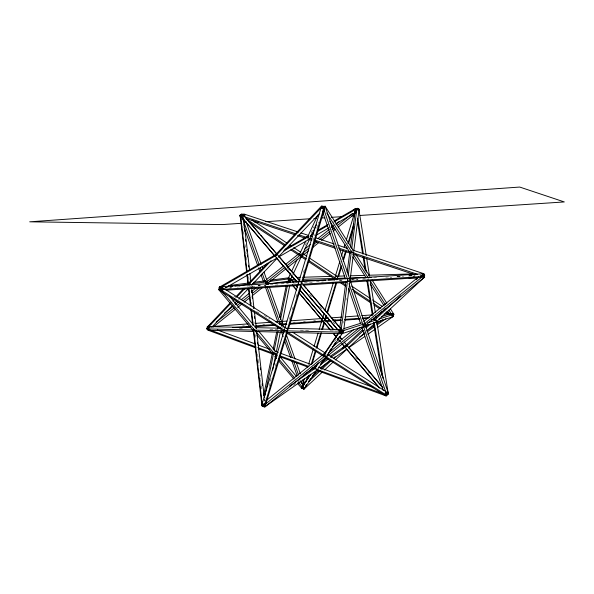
<?xml version="1.0" encoding="UTF-8"?>
<svg xmlns="http://www.w3.org/2000/svg" width="594" height="594" viewBox="0 0 594 594"><rect width="100%" height="100%" fill="white"/><g stroke="black" fill="none" stroke-linecap="round" stroke-linejoin="round"><path stroke-width="0.45" stroke-dasharray="2.97 2.23" d="M342.99 323.203L343.228 321.369M345.96 300.215L346.198 298.381M269.394 386.256L271.22 377.19M264.486 400.831L265.221 397.2M275.274 366.401L276.336 362.86M289.382 319.475L290.444 315.934M292.307 309.734L293.369 306.192M296.035 297.334L297.097 293.792M303.489 272.542L304.551 269M313.068 240.667L314.931 234.474M316.795 228.274L318.659 222.074M305.242 245.285L306.415 242.79M311.093 232.811L314.211 226.158M334.615 341.587L336.701 338.535M258.472 285.996L259.912 284.838M264.419 286.033L265.867 284.875M293.362 385.283L299.413 381.029M225.163 288.127L226.76 287.199M249.799 286.575L254.366 285.937M258.026 285.424L259.853 285.172M229.871 288.083L231.705 287.838M237.221 287.08L240.897 286.583M225.148 288.031L230.643 287.296M242.493 325.972L244.342 325.839M262.83 324.487L264.679 324.354M293.332 322.267L295.181 322.126M303.497 321.525L305.346 321.391M313.662 320.782L315.511 320.649M333.999 319.297L335.848 319.164M364.501 317.077L366.35 316.944M228.898 288.112L231.682 287.934M252.056 286.62L254.833 286.442M264.092 285.84L265.949 285.721M275.208 285.127L277.985 284.949M309.474 282.915L312.258 282.737M321.517 282.135L323.374 282.016M355.784 279.923L357.64 279.804M366.899 279.21L368.755 279.091M390.05 277.717L391.906 277.591M413.209 276.217L415.058 276.099M224.888 287.459L226.737 287.34M247.082 286.033L249.859 285.855L250.126 288.654M258.182 285.313L260.952 285.135M270.203 284.541L272.973 284.363M281.296 283.828L284.073 283.65M293.317 283.056L296.094 282.878M304.41 282.343L307.187 282.165M316.431 281.571L319.208 281.393M339.553 280.078L342.322 279.9M351.574 279.306L353.423 279.187M362.667 278.593L365.444 278.415M373.767 277.881L376.537 277.702M385.788 277.108L388.558 276.93M396.881 276.396L399.658 276.217M411.679 275.445L407.974 275.683L414.523 275.475M397.49 276.299L400.267 276.225M408.59 275.987L415.072 275.802M397.111 276.648L403.586 276.47M412.837 276.203L414.686 276.151M351.514 279.462L357.996 279.284M362.622 279.165L369.097 278.987M239.367 328.734L243.065 328.824M269.884 329.455L278.2 329.648M300.393 330.167L310.565 330.405M329.982 330.865L337.377 331.036M233.954 296.146L239.427 299.628M264.441 315.54L269.914 319.023M280.858 325.987L283.984 327.977M256.593 311.56L259.727 313.55M340.392 279.893L341.936 280.917M338.951 279.7L340.496 280.724M287.325 268.488L289.731 271.295M309.556 294.453L311.961 297.267M319.772 306.393L322.178 309.199M332.989 321.829L334.793 323.938M355.539 357.588L357.328 359.704M368.08 372.386L369.275 373.789M264.545 399.368L264.753 401.21M242.931 226.166L243.146 228.007M243.57 231.682L243.889 234.437M245.047 244.55L245.367 247.304M245.894 251.901L246.109 253.735M246.532 257.41L246.844 260.165M248.752 276.707L249.072 279.462M251.715 302.443L251.923 304.277M253.935 321.74L254.143 323.574M255.413 334.6L255.732 337.362M257.633 353.898L258.271 359.415M258.375 360.335L259.014 365.845M259.86 373.195L260.491 378.712M260.595 379.633L261.234 385.142M261.338 386.063L261.761 389.738"/><path stroke-width="0.89" d="M376.202 322.007L424.458 277.16L424.51 275.453L423.062 274.458M347.817 278.601L341.119 329.989L339.263 331.756L341.684 333.323L343.547 331.563L353.593 252.554M353.831 250.713L359.088 209.37L357.714 208.42M348.299 274.933L351.403 251.076M351.767 248.322L356.905 208.865M339.553 331.615L341.402 331.66L341.639 329.819M341.684 333.323L342.04 330.561M339.746 328.081L345.946 281.237M347.156 272.059L349.829 251.849M350.438 247.26L355.175 211.442M322.512 371.911L304.165 388.966L302.094 387.682L302.383 385.9L304.418 383.999M322.936 209.972L324.205 208.628L324.495 207.009L323.329 206.215M262.318 401.804L261.568 405.427L263.907 406.845L265.548 405.294L266.097 402.569M272.683 369.943L275.972 353.623M276.344 351.811L280.368 331.868M281.645 325.527L289.694 285.647M290.421 282.016L290.793 280.205M288.877 281.207L289.248 279.388L290.444 280.799M264.879 395.723L273.775 352.249M274.146 350.438L278.037 331.422M279.522 324.176L280.078 321.458M280.45 319.646L287.303 286.145M287.86 283.427L288.974 277.992L288.008 278.987L290.748 273.151M272.401 352.873L263.625 395.463L263.402 393.644M273.143 349.25L276.693 332.039M277.443 328.415L277.814 326.596M279.677 317.538L286.219 285.825M286.776 283.108L287.147 281.296M209.147 330.004L206.95 328.638L207.447 326.923L230.264 302.754M219.669 286.783L218.844 289.59L221.465 290.525L222.29 287.711L219.669 286.783L221.503 286.538M265.347 405.635L264.352 406.081L261.768 405.086L321.421 206.564L324.948 207.484L321.421 206.564M264.352 406.081L324.094 207.425M266.149 402.97L287.533 331.883M288.335 329.217L301.425 285.677M302.495 282.12L324.146 210.15M243.161 214.538L240.496 214.672L240.169 215.741L246.584 271.755M302.777 383.627L304.388 378.311M308.687 364.129L313.253 349.072M314.055 346.413L318.087 333.123M319.164 329.573L323.997 313.625M325.074 310.083L333.405 282.618M334.207 279.96L339.85 261.353M341.461 256.036L343.072 250.72M344.149 247.178L344.958 244.52M346.302 240.087L355.702 209.073L358.806 209.897L355.702 209.073M303.571 383.271L302.502 386.813L301.7 387.169L304.046 388.053L304.848 387.689M304.076 384.771L305.153 381.229M305.932 381.845L307.543 376.529M311.308 364.115L315.347 350.816M316.157 348.158L320.73 333.086M321.8 329.536L323.953 322.445M324.495 320.671L326.106 315.355M326.915 312.689L336.063 282.551M336.865 279.885L341.171 265.704M343.057 259.496L345.478 251.522M346.287 248.856L346.822 247.082M347.898 243.54L353.816 224.035M307.529 378.846L308.605 375.304M312.095 363.81L315.852 351.425M316.929 347.884L321.488 332.848M322.564 329.314L324.71 322.23M325.519 319.579L326.589 316.045M327.398 313.387L336.791 282.432M338.669 276.24L341.624 266.506M343.235 261.204L346.183 251.47M348.604 243.51L353.705 226.7M343.25 330.709L340.436 329.707L339.553 332.61L342.367 333.605L343.25 330.709L365.035 323.611M208.049 327.598L208.294 326.789L208.294 330.138M220.574 286.761L220.56 290.54L220.574 286.761L423.544 273.745L424.019 276.403L423.247 277.376M316.602 370.292L386.137 395.975L386.011 394.936L387.05 392.471M386.137 395.975L386.835 394.334M325.067 357.298L385.365 395.589L386.791 395.314L387.83 392.849L327.019 354.143M424.703 275.185L423.693 277.532L422.089 275.943L423.099 273.596L424.703 275.185L422.846 275.237M422.913 277.398L422.861 276.076L423.878 273.73L352.717 250.111M392.411 315.926L393.354 313.766L392.047 314.181M390.355 308.746L393.815 314.189L392.872 316.357L388.899 310.142M286.263 332.336L341.736 333.776L342.924 331.17L341.075 329.536L286.546 328.341M309.927 374.977L301.589 387.993L303.913 389.129L342.181 333.642L343.377 331.029L340.622 329.677L339.426 332.291L323.359 355.947M250.505 327.554L207.989 326.618L206.809 328.89L339.872 332.15L341.075 329.536M303.913 389.129L304.611 387.622M291.535 271.465L297.015 259.697M298.975 255.487L305.747 241.09M307.195 237.83L317.768 215.117M321.287 207.707L322.067 206.036M298.463 382.439L303.824 388.832L301.678 388.29L302.732 386.033M289.85 280.977L292.226 275.943M293.02 274.265L316.394 224.777M322.067 205.984L321.287 207.551L323.916 208.843L325.081 206.497M322.156 206.46L321.376 208.019L323.834 208.375L324.821 209.927M288.29 279.039L288.974 277.665M323.834 208.375L324.992 206.021L353.712 251.158M255.762 347.817L207.952 330.16L207.447 329.039L208.635 326.767M284.348 331.437L219.357 290.154L220.664 287.689L221.77 287.147L287.258 328.831M219.357 290.154L220.471 289.62L221.77 287.147M276.44 356.162L221.079 290.124L222.379 287.652M206.809 328.89L208.598 330.309L253.898 331.489L218.748 289.649L220.055 287.184L221.607 287.496M242.389 214.456L240.555 216.55L241.713 214.382L243.258 215.407M241.639 214.085L240.867 215.533L295.374 233.665M355.702 210.076L356.274 209.021L358.806 208.895L366.246 255.569M358.234 209.949L358.806 208.895M264.07 405.635L261.939 405.828L262.34 405.145L253.579 328.772M264.776 405.576L264.969 403.051M314.605 368.072L317.731 363.461M323.455 355.019L338.023 333.516M310.914 374.257L301.589 387.993L303.267 388.12L302.331 385.506M314.545 368.919L318.696 362.808M305.479 386.115L306.519 384.608M308.59 381.586L310.669 378.571M312.748 375.549L314.82 372.527M320.53 364.233L323.129 360.454M329.358 351.403L331.437 348.381M333.509 345.366L335.588 342.344M337.667 339.33L339.738 336.308M341.298 334.043L343.377 331.029M392.114 316.669L392.745 315.867L392.478 314.248M235.967 296.718L243.57 288.662M248.01 283.962L267.656 263.149M274.628 255.769L321.532 206.088M206.95 328.638L231.073 303.111M232.982 301.091L234.882 299.079M236.791 297.067L245.047 288.328M248.856 284.296L271.079 260.781M275.527 256.081L321.874 207.031L324.205 208.628M211.694 327.324L232.67 305.197M234.578 303.185L236.486 301.173M239.026 298.492L248.559 288.432M251.737 285.075L277.168 258.249M278.438 256.912L319.758 213.32M355.42 209.6L356.489 208.494M384.912 394.691L385.588 394L388.283 393.755L376.611 320.545M387.6 394.446L388.283 393.755M261.568 405.427L263.216 403.868L265.548 405.294M311.872 377.042L318.651 370.723M320.686 368.822L329.492 360.603M342.367 348.589L362.704 329.611M365.414 327.086L368.124 324.554M373.544 319.498L382.35 311.278M383.709 310.009L385.068 308.746M416.238 279.655L417.597 278.393M302.094 387.682L303.445 386.419M308.843 381.385L320.322 370.693M321.673 369.431L331.125 360.625M333.828 358.108L335.172 356.846M345.3 347.408L363.535 330.42M366.231 327.903L370.285 324.124M374.339 320.352L400.668 295.812M420.923 276.93L422.275 275.675L424.458 277.16M324.554 370.017L333.39 361.805M335.424 359.912L346.978 349.168M348.336 347.906L364.649 332.751M374.161 323.908L366.691 330.851L374.25 325.549M342.04 329.922L343.146 331.459L340.763 333.39L339.657 331.853L342.04 329.922L242.746 214.226M265.889 400.853L322.78 354.67M324.22 353.504L326.381 351.745M332.143 347.074L353.749 329.536M363.832 321.347L418.562 276.923M262.288 403.779L263.632 405.643L325.386 355.494M328.259 353.163L359.853 327.502M362.726 325.17L423.767 275.601L422.163 273.997M263.632 405.643L264.827 406.942L424.628 277.131L423.767 275.601M211.457 323.53L207.12 326.997L209.474 329.937M224.473 313.135L233.152 306.207M235.328 304.47L238.216 302.16M241.112 299.851L249.064 293.503M251.232 291.765L256.296 287.726M266.424 279.64L283.784 265.778M285.231 264.627L298.968 253.653M304.752 249.035L310.543 244.416M317.775 238.639L329.343 229.403M331.511 227.665L333.687 225.935M335.855 224.205L339.471 221.317M353.215 210.343L355.383 208.613M355.806 210.64L357.254 209.489L355.658 210.41M208.264 328.593L210.439 326.856M216.238 322.23L234.34 307.766M237.244 305.45L240.139 303.133M243.035 300.824L249.554 295.612M252.45 293.302L259.697 287.518M265.488 282.885L285.046 267.263M286.494 266.105L308.954 248.173M313.298 244.698L316.921 241.81M319.817 239.493L329.96 231.393M332.128 229.655L334.303 227.925M337.199 225.609L352.413 213.461M354.588 211.724L357.484 209.407L356.563 208.494M213.09 327.049L235.499 309.14M237.667 307.41L242.003 303.942M244.179 302.205L249.955 297.587M252.131 295.857L262.251 287.763M266.587 284.303L286.108 268.703M287.555 267.552L308.516 250.794M312.86 247.334L318.636 242.708M321.532 240.399L330.205 233.472M333.1 231.155L335.268 229.425M338.157 227.116L355.509 213.253M240.8 216.231L240.028 215.191L241.439 214.078M384.704 394.817L386.739 394.988L388.483 393.629L325.148 206.385L323.158 206.578L321.22 207.662L323.218 207.462L325.148 206.385M262.169 403.987L263.105 406.541L264.954 406.734L317.901 369.461M320.173 367.864L330.761 360.409M333.783 358.279L346.644 349.227L378.824 387.295M348.916 347.631L364.798 336.449M367.827 334.318L375.393 328.994M377.658 327.398L393.547 316.216L392.775 313.899L391.26 314.961M266.283 402.584L264.011 404.18L264.954 406.734M289.768 386.122L315.518 368.065M320.819 364.352L328.393 359.036M330.665 357.447L347.327 345.76M359.452 337.266L364.753 333.546M367.025 331.957L374.599 326.648M376.871 325.052L385.959 318.681M303.824 374.836L316.691 365.83M321.993 362.117L327.294 358.412M330.323 356.289L346.985 344.631M376.522 323.96L382.581 319.721M276.752 254.076L219.164 287.325L220.159 290.013L221.97 289.983L223.567 289.055M227.561 286.731L277.094 257.959M278.69 257.031L310.647 238.461M316.238 235.217L329.024 227.784M331.415 226.396L333.019 225.468M336.211 223.611L356.185 212.006M284.749 249.458L307.143 236.531M311.939 233.754L313.543 232.833M317.538 230.524L327.94 224.525M334.333 220.827L355.13 208.821M219.164 287.325L220.975 287.281L276.975 254.9M283.375 251.203L308.977 236.397M310.573 235.476L312.979 234.088M317.775 231.311L327.376 225.765M333.776 222.059L356.979 208.643M239.865 215.726L243.466 214.553L239.865 215.726L241.112 219.208M261.768 405.086L262.763 404.64M342.367 333.605L393.042 316.676L393.792 314.248L378.979 319.075M367.649 322.765L376.366 319.928M343.956 328.586L361.531 322.973M371.198 319.884L374.71 318.763M381.742 316.513L391.409 313.432M226.032 289.887L227.858 289.634M266.253 284.281L268.993 283.895M270.819 283.642L289.1 281.088M230.502 286.62L232.328 286.375M235.068 286.011L250.579 283.947M252.405 283.702L267.916 281.638M269.743 281.393L289.813 278.72M228.846 285.588L249.948 282.841M253.616 282.358L265.54 280.806M270.129 280.212L288.476 277.821M262.34 405.145L265.184 404.885M232.61 327.576L250.2 326.292M255.754 325.883L274.265 324.532M279.819 324.124L286.301 323.656M289.998 323.381L324.25 320.879M326.099 320.745L329.804 320.47M332.581 320.27L340.911 319.661M344.617 319.386L359.422 318.31M362.199 318.102L369.609 317.56M243.399 327.569L250.787 327.027M255.405 326.685L275.727 325.2M282.195 324.725L286.813 324.383M289.582 324.183L323.76 321.681M325.609 321.547L331.148 321.139M333.917 320.938L341.312 320.396M345.003 320.121L359.786 319.037M362.555 318.837L368.094 318.429M211.991 326.522L248.062 323.901M255.465 323.366L271.183 322.223M275.809 321.889L286.909 321.087M290.607 320.812L328.527 318.065M331.303 317.864L341.476 317.122M345.173 316.854L358.123 315.919M361.82 315.644L372.921 314.842M384.021 314.04L391.416 313.498M241.795 223.285L222.394 224.569L29.7 221.814L519.72 187.058L564.3 201.938L360.075 215.459M254.737 222.431L258.427 222.186M265.822 221.696L310.179 218.755M313.877 218.51L316.647 218.332M321.265 218.028L324.963 217.783M331.43 217.352L341.595 216.676M351.759 216.008L354.536 215.822M220.864 289.553L301.203 284.348M303.051 284.229L424.019 276.403M226.114 290.184L298.299 285.491M302.933 285.194L346.428 282.365M350.133 282.128L420.47 277.561M291.751 277.576L293.599 277.524M296.376 277.435L300.074 277.324M302.851 277.242L331.526 276.373M336.152 276.232L344.475 275.98M350.022 275.809L364.827 275.364M368.525 275.252L412.927 273.901M288.87 279.707L295.352 279.522M298.121 279.447L299.977 279.395M303.675 279.284L345.307 278.111M349.933 277.985L371.205 277.383M292.3 281.044L296.926 280.925M302.472 280.776L325.609 280.153M328.385 280.078L334.86 279.908M408.887 277.925L417.211 277.702M392.3 316.208L393.547 316.216M255.123 327.65L280.999 328.222M340.154 331.103L342.924 331.17M255.747 331.541L284.407 332.284M392.33 313.899L393.815 314.189M218.748 289.649L221.079 290.124M243.785 213.951L298.247 232.031M300.883 232.9L308.791 235.528M310.551 236.108L312.303 236.694M315.822 237.86L334.266 243.986M337.786 245.151L347.445 248.359M242.463 214.746L244.216 215.332M306.63 236.739L308.39 237.325M352.287 251.923L354.039 252.502M298.893 234.838L312.08 239.226M314.723 240.102L334.942 246.829M338.461 248.002L417.589 274.324M420.225 275.2L422.861 276.076M246.569 218.666L294.824 234.734M297.453 235.61L305.353 238.246M307.982 239.122L311.494 240.288M314.122 241.164L335.179 248.181M339.568 249.636L350.096 253.141M352.725 254.024L415.02 274.762M217.337 329.967L254.767 343.755M258.242 345.032L269.557 349.198M274.784 351.121L278.259 352.405M280.873 353.371L311.338 364.582M314.813 365.867L316.557 366.505M318.295 367.151L373.129 387.34M274.398 352.843L276.136 353.482M313.535 367.278L316.149 368.243M207.447 329.039L255.992 346.948M257.722 347.587L276.789 354.625M280.257 355.91L308.865 366.461M312.333 367.745L386.011 394.936M258.368 348.782L272.275 353.92M275.75 355.205L277.487 355.843M279.232 356.489L307.915 367.085M311.39 368.362L313.127 369.008M339.426 332.291L342.181 333.642M292.716 332.306L325.46 353.148M323.856 353.341L325.423 354.336M222.913 290.147L220.567 288.654L221.755 290.072M220.471 289.62L386.791 395.314M285.914 332.432L323.5 356.303M341.119 329.989L343.547 331.563M249.049 222.178L284.563 245.716M290.741 249.814L298.455 254.93M300.772 256.467L305.405 259.533M308.494 261.583L334.741 278.987M340.147 282.566L345.552 286.145M354.039 291.78L371.027 303.037M374.116 305.086L379.521 308.665M385.692 312.763L387.236 313.781M243.547 214.248L245.092 215.273M252.042 219.884L287.563 243.488M289.879 245.025L291.424 246.05M293.74 247.587L300.69 252.205M302.235 253.23L306.868 256.311M309.184 257.848L337.756 276.826M351.655 286.063L369.416 297.861M372.505 299.911L382.543 306.578M389.909 313.513L391.453 314.538M246.25 218.978L285.692 245.136M291.877 249.242L306.571 258.991M308.895 260.528L337.503 279.507M342.144 282.588L346.012 285.15M352.197 289.256L369.988 301.054M373.077 303.103L380.813 308.234M386.226 311.828L390.087 314.389M339.872 332.15L341.736 333.776M423.559 276.062L424.628 277.131M245.701 217.894L259.541 234.014M260.744 235.417L276.381 253.645M278.786 256.452L299.235 280.286M304.046 285.892L306.452 288.699M307.655 290.102L309.459 292.203M310.662 293.607L340.741 328.653M341.944 330.056L343.146 331.459M275.312 254.447L276.514 255.851M340.199 330.257L341.402 331.66M240.028 215.191L297.045 281.957M298.24 283.368L339.657 331.853M241.788 217.456L274.183 255.398M276.581 258.212L296.978 282.098M300.571 286.315L337.763 329.878M290.325 278.645L293.317 282.165M296.302 285.684L297.497 287.095M299.896 289.909L333.984 330.034M339.367 336.375L341.758 339.189M344.156 342.003L383.026 387.756M291.906 280.687L293.102 282.098M296.094 285.61L297.29 287.021M299.68 289.835L322.988 317.278M325.98 320.797L333.152 329.239M339.723 336.976L342.114 339.798M348.693 347.535L381.571 386.234M288.372 280.205L290.169 282.321M292.552 285.142L296.733 290.08M299.116 292.901L330.145 329.581M333.724 333.813L336.709 337.34M337.904 338.751L340.288 341.572M342.077 343.688L379.677 388.127M292.345 285.068L296.525 289.998M298.908 292.82L320.374 318.206M322.765 321.02L329.915 329.484M333.494 333.717L336.479 337.236M337.674 338.647L340.058 341.468M341.847 343.584L344.23 346.406M256.935 335.068L273.04 354.232M274.829 356.355L276.618 358.486M278.408 360.617L293.926 379.069M297.505 383.323L301.678 388.29M278.824 359.006L294.891 378.178M229.507 296.191L256.207 328.215M258.583 331.058L275.794 351.7M279.945 356.682L296.562 376.603M300.118 380.873L303.683 385.142M242.53 214.048L243.295 215.087M263.936 405.702L264.827 406.942M329.848 221.22L350.274 253.044M352.769 256.92L366.223 277.881M370.211 284.088L384.162 305.821M387.652 311.256L389.642 314.36M326.811 213.031L352.145 252.65M353.133 254.21L368.035 277.517M370.025 280.62L385.417 304.707M355.695 254.269L369.557 276.062M372.03 279.952L386.887 303.296M220.975 287.281L221.97 289.983M244.542 228.779L257.618 265.318M258.553 267.924L259.801 271.406M261.048 274.888L263.536 281.846M265.407 287.065L277.866 321.859M281.296 331.43L283.16 336.649M284.719 341.001L290.637 357.529M291.884 361.011L297.178 375.802M245.946 221.517L261.182 264.159M262.11 266.773L262.734 268.51M263.981 271.993L268.332 284.177M269.26 286.791L283.561 326.826M286.36 334.66L295.062 359.028M296.302 362.511L300.349 373.826M302.524 379.915L304.076 384.273M242.716 217.337L243.34 219.089M302.658 384.994L303.282 386.739M264.998 280.405L266.246 283.88M241.55 215.563L259.006 264.367M260.254 267.849L261.189 270.463M262.125 273.084L266.171 284.407M267.107 287.028L280.509 324.502M283.004 331.474L283.628 333.212M285.499 338.446L292.359 357.618M293.607 361.107L298.589 375.052M300.772 381.148L301.707 383.761M322.416 211.174L345.366 278.831M348.641 288.498L360.565 323.648M361.753 327.16L383.219 390.421M363.372 325.668L363.974 327.428M323.218 207.462L348.151 281.073M349.042 283.702L386.739 394.988M357.774 208.182L358.583 210.618M355.932 208.36L356.467 209.979M366.684 258.316L369.461 275.705M370.188 280.279L375.297 312.31M375.883 315.971L376.173 317.797M375.824 320.463L376.113 322.29M374.539 318.317L374.829 320.144M356.274 209.021L356.563 210.855M357.722 218.176L363.387 253.89M363.966 257.551L366.29 272.208M367.589 280.45L372.965 314.33M373.544 317.99L373.834 319.824M374.272 322.572L383.123 378.43M385.298 392.166L385.588 394M357.291 220.129L362.644 253.942M363.075 256.682L365.243 270.396M366.84 280.45L372.334 315.176M373.492 322.49L381.875 375.497M243.689 219.141L249.651 270.634M249.97 273.389L250.928 281.667M251.67 288.105L254.009 308.338M254.329 311.093L256.356 328.564M256.563 330.405L264.33 397.535M243.043 217.441L243.466 221.117M243.785 223.871L244 225.705M244.424 229.373L244.631 231.207M245.589 239.471L245.797 241.305M246.755 249.562L246.963 251.396M247.394 255.071L247.601 256.905M248.559 265.162L248.767 267.003M251.522 290.86L251.737 292.694M252.16 296.369L252.376 298.203M253.326 306.459L253.541 308.293M254.492 316.557L254.707 318.391M256.192 331.237L256.4 333.078M257.462 342.255L257.677 344.089M260.432 367.946L260.64 369.78M262.229 383.546L262.444 385.387M249.383 282.224L249.599 284.058M240.496 214.672L247.037 271.718M247.356 274.48L248.411 283.687M248.938 288.283L250.943 305.769M251.366 309.452L253.155 325.089M246.904 274.51L247.95 283.694M248.478 288.283L250.475 305.732M250.898 309.407L252.688 325.022M253.207 329.611L261.939 405.828M423.878 273.73L423.923 275.052M387.214 392.686L385.046 394.468L385.974 395.76L388.142 393.978L387.214 392.686"/></g></svg>
